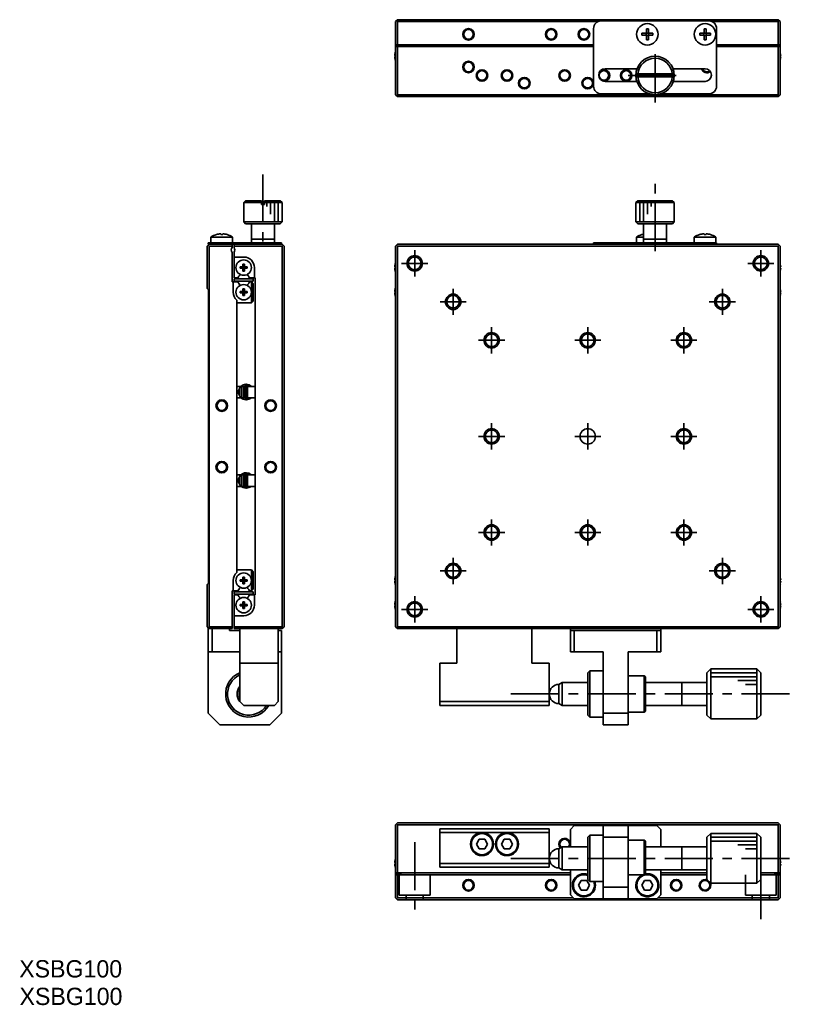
# Model space of a CAD drawing. Extents: x 27 to 399, y -7 to 250.
# Drawn here: x 26.6 to 229.3, y -6.6 to 249.7 of the extents above; entities that cross this region are included whole.
import ezdxf

# ---------------------------------------------------------------- set-up
doc = ezdxf.new("R2010")
doc.units = 0
doc.header["$LTSCALE"] = 10
doc.linetypes.add('CENTER', pattern=[2, 1.25, -0.25, 0.25, -0.25])
doc.linetypes.add('DASHED', pattern=[3.5, 2, -1.5])
doc.layers.get('0').update_dxf_attribs({"linetype": 'CONTINUOUS'})
doc.layers.add('CENTER', color=1, linetype='CENTER')
doc.styles.get("Standard").update_dxf_attribs({"font": 'FGP教科書体NT-M'})

msp = doc.modelspace()

# ---------------------------------------------------------------- linework, layer by layer
at = {"color": 7, "linetype": 'CONTINUOUS'}
for p, q in [((124.274653, 249.218627), (124.774653, 249.718627)), ((124.274653, 230.218627), (124.274653, 249.218627)), ((124.524653, 249.468627), (124.774653, 249.218627)), ((124.774653, 249.718627), (223.774653, 249.718627)), ((176.902874, 249.218627), (124.774653, 249.218627)), ((124.774653, 249.218627), (124.774653, 243.218627)), ((205.774653, 249.418627), (177.774653, 249.418627)), ((223.774653, 249.218627), (206.646433, 249.218627)), ((223.774653, 249.718627), (224.274653, 249.218627)), ((223.774653, 249.218627), (224.024653, 249.468627)), ((223.774653, 243.218627), (223.774653, 249.218627)), ((224.274653, 230.218627), (224.274653, 249.218627)), ((175.774653, 247.418627), (175.774653, 232.418627)), ((188.375514, 245.658627), (188.375514, 246.178627)), ((188.375514, 246.178627), (189.514653, 246.178627)), ((189.445212, 245.658627), (189.445212, 246.178627)), ((189.514653, 247.317766), (190.034653, 247.317766)), ((189.514653, 246.178627), (189.514653, 247.317766)), ((189.514653, 246.248069), (190.034653, 246.248069)), ((190.034653, 247.317766), (190.034653, 246.178627)), ((190.034653, 246.178627), (191.173793, 246.178627)), ((190.104095, 246.178627), (190.104095, 245.658627)), ((191.173793, 246.178627), (191.173793, 245.658627)), ((203.375514, 245.658627), (203.375514, 246.178627)), ((203.375514, 246.178627), (204.514653, 246.178627)), ((204.445212, 245.658627), (204.445212, 246.178627)), ((204.514653, 247.317766), (205.034653, 247.317766)), ((204.514653, 246.178627), (204.514653, 247.317766)), ((204.514653, 246.248069), (205.034653, 246.248069)), ((205.034653, 247.317766), (205.034653, 246.178627)), ((205.034653, 246.178627), (206.173793, 246.178627)), ((205.104095, 246.178627), (205.104095, 245.658627)), ((206.173793, 246.178627), (206.173793, 245.658627)), ((207.774653, 247.418627), (207.774653, 232.418627)), ((189.514653, 245.658627), (188.375514, 245.658627)), ((189.514653, 244.519488), (189.514653, 245.658627)), ((190.034653, 245.589185), (189.514653, 245.589185)), ((190.034653, 244.519488), (189.514653, 244.519488)), ((190.034653, 245.658627), (190.034653, 244.519488)), ((191.173793, 245.658627), (190.034653, 245.658627)), ((204.514653, 245.658627), (203.375514, 245.658627)), ((204.514653, 244.519488), (204.514653, 245.658627)), ((205.034653, 245.589185), (204.514653, 245.589185)), ((205.034653, 244.519488), (204.514653, 244.519488)), ((205.034653, 245.658627), (205.034653, 244.519488)), ((206.173793, 245.658627), (205.034653, 245.658627)), ((124.200509, 241.107243), (124.205132, 241.104989)), ((175.774653, 243.218627), (124.274653, 243.218627)), ((124.274653, 242.968627), (125.674653, 242.968627)), ((124.274653, 242.718627), (175.774653, 242.718627)), ((124.774653, 242.718627), (124.774653, 230.218627)), ((125.674653, 242.718627), (125.674653, 242.968627)), ((224.274653, 243.218627), (207.774653, 243.218627)), ((224.274653, 242.718627), (207.774653, 242.718627)), ((224.274653, 242.968627), (222.874653, 242.968627)), ((222.874653, 242.718627), (222.874653, 242.968627)), ((223.774653, 230.218627), (223.774653, 242.718627)), ((224.344175, 241.104989), (224.348798, 241.107243)), ((124.084795, 240.398627), (124.205132, 240.398627)), ((124.205132, 240.038627), (124.084795, 240.038627)), ((124.205132, 239.332266), (124.200509, 239.330011)), ((124.205132, 240.398627), (124.205132, 240.038627)), ((224.344175, 240.398627), (224.464512, 240.398627)), ((224.344175, 240.038627), (224.344175, 240.398627)), ((224.464512, 240.038627), (224.344175, 240.038627)), ((224.348798, 239.330011), (224.344175, 239.332266)), ((178.774653, 236.968627), (187.090905, 236.968627)), ((196.458402, 236.968627), (204.774653, 236.968627)), ((187.020971, 233.668627), (178.774653, 233.668627)), ((196.758628, 235.618627), (186.790679, 235.618627)), ((186.790679, 234.818627), (196.758628, 234.818627)), ((204.774653, 233.668627), (196.528336, 233.668627)), ((124.774653, 229.718627), (124.274653, 230.218627)), ((124.774653, 230.218627), (124.524653, 229.968627)), ((124.774653, 230.218627), (223.774653, 230.218627)), ((223.774653, 229.718627), (124.774653, 229.718627)), ((177.774653, 230.418627), (190.374653, 230.418627)), ((193.174653, 230.418627), (205.774653, 230.418627)), ((224.024653, 229.968627), (223.774653, 230.218627)), ((224.274653, 230.218627), (223.774653, 229.718627)), ((85.316181, 202.643463), (84.816181, 202.143463)), ((85.316181, 202.643463), (89.416181, 202.643463)), ((89.416181, 202.643463), (89.416181, 201.643463)), ((90.216181, 202.643463), (94.316181, 202.643463)), ((90.216181, 201.643463), (90.216181, 202.643463)), ((94.816181, 202.143463), (94.316181, 202.643463)), ((186.790679, 202.143463), (187.292466, 202.643463)), ((187.292466, 202.643463), (196.25684, 202.643463)), ((196.25684, 202.643463), (196.758628, 202.143463)), ((89.416181, 202.143463), (84.816181, 202.143463)), ((84.816181, 202.143463), (84.816181, 197.143463)), ((89.416181, 201.643463), (90.216181, 201.643463)), ((94.816181, 202.143463), (90.216181, 202.143463)), ((94.816181, 197.143463), (94.816181, 202.143463)), ((186.774653, 201.643463), (186.774653, 197.143463)), ((186.774653, 201.643463), (186.790679, 201.643463)), ((196.758628, 202.143463), (186.790679, 202.143463)), ((186.790679, 201.643463), (186.790679, 202.143463)), ((196.758628, 202.143463), (196.758628, 201.643463)), ((196.758628, 201.643463), (196.774653, 201.643463)), ((196.774653, 197.143463), (196.774653, 201.643463)), ((84.816181, 197.143463), (85.316181, 196.643463)), ((84.816181, 197.143463), (94.816181, 197.143463)), ((94.316181, 196.643463), (85.316181, 196.643463)), ((86.816181, 196.643463), (86.816181, 191.643463)), ((92.816181, 191.643463), (92.816181, 196.643463)), ((94.316181, 196.643463), (94.816181, 197.143463)), ((186.774653, 197.143463), (196.774653, 197.143463)), ((186.774653, 197.143463), (187.274653, 196.643463)), ((196.274653, 196.643463), (187.274653, 196.643463)), ((188.774653, 196.643463), (188.774653, 191.643463)), ((194.774653, 191.643463), (194.774653, 196.643463)), ((196.274653, 196.643463), (196.774653, 197.143463)), ((76.316181, 193.185926), (81.916181, 193.185926)), ((76.316181, 193.185926), (76.316181, 191.643463)), ((77.717042, 193.836668), (77.714034, 193.842836)), ((78.856181, 193.836668), (78.856181, 194.029925)), ((79.376181, 193.836668), (78.856181, 193.836668)), ((79.376181, 194.029925), (79.376181, 193.836668)), ((80.518329, 193.842836), (80.51532, 193.836668)), ((81.916181, 191.643463), (81.916181, 193.185926)), ((92.816181, 192.643463), (86.816181, 192.643463)), ((186.974653, 193.185926), (188.774653, 193.185926)), ((186.974653, 193.185926), (186.974653, 191.643463)), ((188.375514, 193.836668), (188.372506, 193.842836)), ((194.774653, 192.643463), (188.774653, 192.643463)), ((201.974653, 193.185926), (207.574653, 193.185926)), ((201.974653, 193.185926), (201.974653, 191.643463)), ((203.375514, 193.836668), (203.372506, 193.842836)), ((204.514653, 193.836668), (204.514653, 194.029925)), ((205.034653, 193.836668), (204.514653, 193.836668)), ((205.034653, 194.029925), (205.034653, 193.836668)), ((206.176801, 193.842836), (206.173793, 193.836668)), ((207.574653, 191.643463), (207.574653, 193.185926)), ((75.316181, 190.843463), (75.816181, 191.343463)), ((75.316181, 179.843463), (75.316181, 190.843463)), ((75.816181, 190.843463), (75.566181, 191.093463)), ((75.616181, 191.343463), (75.616181, 191.643463)), ((75.616181, 191.643463), (94.616181, 191.643463)), ((75.616181, 191.343463), (94.816181, 191.343463)), ((75.816181, 190.843463), (75.816181, 91.843463)), ((81.816181, 190.843463), (75.816181, 190.843463)), ((81.816181, 191.343463), (81.816181, 190.504901)), ((82.316181, 190.443463), (82.316181, 191.343463)), ((94.816181, 190.843463), (82.316181, 190.843463)), ((94.616181, 191.643463), (94.616181, 191.343463)), ((95.316181, 190.843463), (94.816181, 191.343463)), ((95.066181, 191.093463), (94.816181, 190.843463)), ((94.816181, 91.843463), (94.816181, 190.843463)), ((95.316181, 190.843463), (95.316181, 91.843463)), ((124.774653, 191.343463), (124.274653, 190.843463)), ((124.274653, 91.843463), (124.274653, 190.843463)), ((124.774653, 190.843463), (124.524653, 191.093463)), ((124.774653, 191.343463), (223.774653, 191.343463)), ((223.774653, 190.843463), (124.774653, 190.843463)), ((124.774653, 190.843463), (124.774653, 91.843463)), ((175.774653, 191.343463), (175.774653, 191.643463)), ((175.774653, 191.643463), (207.774653, 191.643463)), ((207.774653, 191.643463), (207.774653, 191.343463)), ((224.274653, 190.843463), (223.774653, 191.343463)), ((224.024653, 191.093463), (223.774653, 190.843463)), ((223.774653, 91.843463), (223.774653, 190.843463)), ((224.274653, 190.843463), (224.274653, 91.843463)), ((81.816181, 181.543463), (81.816181, 189.182025)), ((82.316181, 189.243463), (82.316181, 182.543463)), ((84.866181, 187.993463), (82.316181, 187.993463)), ((83.92982, 185.423463), (84.636181, 185.423463)), ((83.92982, 185.063463), (83.92982, 185.423463)), ((84.636181, 185.063463), (83.92982, 185.063463)), ((84.636181, 186.129824), (84.996181, 186.129824)), ((84.636181, 185.423463), (84.636181, 186.129824)), ((84.646553, 185.413091), (84.636181, 185.423463)), ((84.646553, 185.073835), (84.636181, 185.063463)), ((84.636181, 184.357101), (84.636181, 185.063463)), ((84.646553, 185.073835), (84.646553, 185.413091)), ((84.646553, 185.413091), (84.985809, 185.413091)), ((84.985809, 185.073835), (84.646553, 185.073835)), ((84.985809, 185.413091), (84.996181, 185.423463)), ((84.985809, 185.413091), (84.985809, 185.073835)), ((84.985809, 185.073835), (84.996181, 185.063463)), ((84.996181, 186.129824), (84.996181, 185.423463)), ((84.996181, 185.423463), (85.702543, 185.423463)), ((85.702543, 185.063463), (84.996181, 185.063463)), ((84.996181, 184.357101), (84.996181, 185.063463)), ((85.702543, 185.423463), (85.702543, 185.063463)), ((87.616181, 182.543463), (87.616181, 185.243463)), ((124.084795, 185.423463), (124.205132, 185.423463)), ((124.205132, 185.063463), (124.084795, 185.063463)), ((124.200509, 186.132079), (124.205132, 186.129824)), ((124.205132, 185.423463), (124.205132, 185.063463)), ((224.344175, 186.129824), (224.348798, 186.132079)), ((224.344175, 185.063463), (224.344175, 185.423463)), ((224.344175, 185.423463), (224.464512, 185.423463)), ((224.464512, 185.063463), (224.344175, 185.063463)), ((82.316181, 182.543463), (83.271769, 182.543463)), ((82.316181, 182.343463), (87.316181, 182.343463)), ((82.316181, 181.743463), (82.316181, 182.343463)), ((83.271769, 182.543463), (83.441366, 182.837213)), ((84.996181, 184.357101), (84.636181, 184.357101)), ((86.190997, 182.837213), (86.360593, 182.543463)), ((86.360593, 182.543463), (87.816181, 182.543463)), ((87.316181, 182.343463), (87.316181, 181.743463)), ((87.816181, 182.543463), (87.816181, 100.143463)), ((124.205132, 184.357101), (124.200509, 184.354847)), ((224.348798, 184.354847), (224.344175, 184.357101)), ((75.316181, 179.843463), (75.666181, 179.493463)), ((75.666181, 179.493463), (75.666181, 103.193463)), ((83.271769, 181.543463), (81.816181, 181.543463)), ((82.066181, 181.543463), (82.066181, 178.843463)), ((82.316181, 181.743463), (87.316181, 181.743463)), ((83.441366, 181.249713), (83.271769, 181.543463)), ((84.636181, 179.729824), (84.996181, 179.729824)), ((84.636181, 179.023463), (84.636181, 179.729824)), ((84.996181, 179.729824), (84.996181, 179.023463)), ((86.360593, 181.543463), (86.190997, 181.249713)), ((86.816181, 181.543463), (86.360593, 181.543463)), ((86.816181, 181.543463), (87.316181, 181.043463)), ((86.816181, 176.043463), (86.816181, 181.543463)), ((87.316181, 181.043463), (87.316181, 176.543463)), ((124.200509, 179.732079), (124.205132, 179.729824)), ((224.344175, 179.729824), (224.348798, 179.732079)), ((83.92982, 179.023463), (84.636181, 179.023463)), ((83.92982, 178.663463), (83.92982, 179.023463)), ((84.636181, 178.663463), (83.92982, 178.663463)), ((84.646553, 179.013091), (84.636181, 179.023463)), ((84.646553, 178.673835), (84.636181, 178.663463)), ((84.636181, 177.957101), (84.636181, 178.663463)), ((84.996181, 177.957101), (84.636181, 177.957101)), ((84.646553, 178.673835), (84.646553, 179.013091)), ((84.646553, 179.013091), (84.985809, 179.013091)), ((84.985809, 178.673835), (84.646553, 178.673835)), ((84.985809, 179.013091), (84.996181, 179.023463)), ((84.985809, 179.013091), (84.985809, 178.673835)), ((84.985809, 178.673835), (84.996181, 178.663463)), ((84.996181, 179.023463), (85.702543, 179.023463)), ((85.702543, 178.663463), (84.996181, 178.663463)), ((84.996181, 177.957101), (84.996181, 178.663463)), ((85.702543, 179.023463), (85.702543, 178.663463)), ((124.084795, 179.023463), (124.205132, 179.023463)), ((124.205132, 178.663463), (124.084795, 178.663463)), ((124.205132, 177.957101), (124.200509, 177.954847)), ((124.205132, 179.023463), (124.205132, 178.663463)), ((224.344175, 178.663463), (224.344175, 179.023463)), ((224.344175, 179.023463), (224.464512, 179.023463)), ((224.464512, 178.663463), (224.344175, 178.663463)), ((224.348798, 177.954847), (224.344175, 177.957101)), ((83.016181, 105.922525), (83.016181, 176.764401)), ((83.016181, 176.043463), (86.816181, 176.043463)), ((87.316181, 176.543463), (86.816181, 176.043463)), ((84.084669, 154.343463), (83.016181, 154.343463)), ((83.816181, 153.759978), (84.316181, 154.289146)), ((84.816181, 154.343463), (84.316181, 154.343463)), ((84.316181, 154.343463), (84.316181, 151.343463)), ((84.816006, 154.298772), (85.225941, 154.418656)), ((84.816181, 151.343463), (84.816181, 154.343463)), ((85.225998, 153.843463), (84.816181, 153.843463)), ((85.016181, 154.343463), (84.927745, 154.343463)), ((85.016181, 153.843463), (85.016181, 154.343463)), ((85.225998, 154.659547), (85.225998, 151.109547)), ((86.152492, 154.756845), (85.470379, 154.883692)), ((85.671285, 154.728153), (85.665914, 154.725887)), ((85.704778, 154.741157), (85.671285, 154.728153)), ((85.675998, 151.109547), (85.675998, 154.659547)), ((85.675998, 154.058684), (85.816141, 154.299005)), ((85.816181, 153.843463), (85.675998, 153.843463)), ((85.738871, 154.752474), (85.704778, 154.741157)), ((85.773482, 154.762079), (85.738871, 154.752474)), ((85.808523, 154.769946), (85.773482, 154.762079)), ((85.84391, 154.776058), (85.808523, 154.769946)), ((85.816181, 154.343463), (85.816181, 151.343463)), ((87.816181, 154.343463), (85.816181, 154.343463)), ((85.879556, 154.7804), (85.84391, 154.776058)), ((85.915372, 154.782959), (85.879556, 154.7804)), ((85.95127, 154.783731), (85.915372, 154.782959)), ((85.987163, 154.782713), (85.95127, 154.783731)), ((86.022962, 154.779908), (85.987163, 154.782713)), ((86.058579, 154.775322), (86.022962, 154.779908)), ((86.093926, 154.768967), (86.058579, 154.775322)), ((86.084824, 154.35286), (86.079434, 154.343463)), ((86.090584, 154.363344), (86.084824, 154.35286)), ((86.238064, 154.722575), (86.090244, 154.343447)), ((86.096676, 154.374846), (86.090584, 154.363344)), ((86.128917, 154.760857), (86.093926, 154.768967)), ((86.103061, 154.387292), (86.096676, 154.374846)), ((86.109697, 154.400599), (86.103061, 154.387292)), ((86.116541, 154.414683), (86.109697, 154.400599)), ((86.123548, 154.42945), (86.116541, 154.414683)), ((86.130673, 154.444805), (86.123548, 154.42945)), ((86.163465, 154.751013), (86.128917, 154.760857)), ((86.137869, 154.460648), (86.130673, 154.444805)), ((86.14509, 154.476875), (86.137869, 154.460648)), ((86.152288, 154.493381), (86.14509, 154.476875)), ((86.159417, 154.510059), (86.152288, 154.493381)), ((86.236701, 154.723155), (86.152492, 154.756845)), ((86.16643, 154.526799), (86.159417, 154.510059)), ((86.197483, 154.739458), (86.163465, 154.751013)), ((86.173281, 154.543492), (86.16643, 154.526799)), ((86.179926, 154.560031), (86.173281, 154.543492)), ((86.186321, 154.576307), (86.179926, 154.560031)), ((86.192425, 154.592214), (86.186321, 154.576307)), ((86.198198, 154.607648), (86.192425, 154.592214)), ((86.229145, 154.726961), (86.197483, 154.739458)), ((86.203603, 154.62251), (86.198198, 154.607648)), ((86.208604, 154.636702), (86.203603, 154.62251)), ((86.213169, 154.650131), (86.208604, 154.636702)), ((86.217268, 154.662711), (86.213169, 154.650131)), ((86.220874, 154.67436), (86.217268, 154.662711)), ((86.223964, 154.685001), (86.220874, 154.67436)), ((86.226517, 154.694565), (86.223964, 154.685001)), ((86.228518, 154.70299), (86.226517, 154.694565)), ((86.22844, 154.727108), (86.2299, 154.726388)), ((86.229952, 154.710221), (86.228518, 154.70299)), ((86.817712, 154.343687), (86.2289, 154.726473)), ((86.2299, 154.726388), (86.230785, 154.724321)), ((86.230812, 154.716212), (86.229952, 154.710221)), ((86.230785, 154.724321), (86.23109, 154.720922)), ((86.23109, 154.720922), (86.230812, 154.716212)), ((86.310773, 154.689682), (86.236701, 154.723155)), ((83.016181, 151.343463), (84.178299, 151.343463)), ((83.816181, 151.926948), (83.816181, 153.759978)), ((84.316181, 151.39778), (83.816181, 151.926948)), ((84.316181, 151.343463), (84.816181, 151.343463)), ((85.225932, 151.350753), (84.816052, 151.469972)), ((84.816181, 151.843463), (85.225998, 151.843463)), ((85.016181, 151.396651), (85.016181, 151.843463)), ((85.675998, 151.843463), (85.816181, 151.843463)), ((85.816177, 151.47007), (85.675998, 151.710411)), ((85.816285, 151.377808), (85.676064, 151.350434)), ((85.816181, 151.343463), (87.816181, 151.343463)), ((86.175896, 151.021223), (86.229145, 151.042134)), ((86.22844, 151.041987), (86.228237, 151.042472)), ((86.229145, 151.042134), (86.22844, 151.041987)), ((84.084669, 131.343463), (83.016181, 131.343463)), ((83.816181, 130.759978), (84.316181, 131.289146)), ((83.816181, 128.926948), (83.816181, 130.759978)), ((84.816181, 131.343463), (84.316181, 131.343463)), ((84.316181, 131.343463), (84.316181, 128.343463)), ((84.816006, 131.298772), (85.225941, 131.418656)), ((84.816181, 128.343463), (84.816181, 131.343463)), ((85.225998, 130.843463), (84.816181, 130.843463)), ((85.016181, 131.343463), (84.927745, 131.343463)), ((85.016181, 130.843463), (85.016181, 131.343463)), ((85.225998, 131.659547), (85.225998, 128.109547)), ((86.152492, 131.756845), (85.470379, 131.883692)), ((85.671285, 131.728153), (85.665914, 131.725887)), ((85.704778, 131.741157), (85.671285, 131.728153)), ((85.675998, 128.109547), (85.675998, 131.659547)), ((85.675998, 131.058684), (85.816141, 131.299005)), ((85.816181, 130.843463), (85.675998, 130.843463)), ((85.738871, 131.752474), (85.704778, 131.741157)), ((85.773482, 131.762079), (85.738871, 131.752474)), ((85.808523, 131.769946), (85.773482, 131.762079)), ((85.84391, 131.776058), (85.808523, 131.769946)), ((85.816181, 131.343463), (85.816181, 128.343463)), ((87.816181, 131.343463), (85.816181, 131.343463)), ((85.879556, 131.7804), (85.84391, 131.776058)), ((85.915372, 131.782959), (85.879556, 131.7804)), ((85.95127, 131.783731), (85.915372, 131.782959)), ((85.987163, 131.782713), (85.95127, 131.783731)), ((86.022962, 131.779908), (85.987163, 131.782713)), ((86.058579, 131.775322), (86.022962, 131.779908)), ((86.093926, 131.768967), (86.058579, 131.775322)), ((86.084824, 131.35286), (86.079434, 131.343463)), ((86.090584, 131.363344), (86.084824, 131.35286)), ((86.238764, 131.721443), (86.090244, 131.343447)), ((86.096676, 131.374846), (86.090584, 131.363344)), ((86.128917, 131.760857), (86.093926, 131.768967)), ((86.103061, 131.387292), (86.096676, 131.374846)), ((86.109697, 131.400599), (86.103061, 131.387292)), ((86.116541, 131.414683), (86.109697, 131.400599)), ((86.123548, 131.42945), (86.116541, 131.414683)), ((86.130673, 131.444805), (86.123548, 131.42945)), ((86.163465, 131.751013), (86.128917, 131.760857)), ((86.137869, 131.460648), (86.130673, 131.444805)), ((86.14509, 131.476875), (86.137869, 131.460648)), ((86.152288, 131.493381), (86.14509, 131.476875)), ((86.159417, 131.510059), (86.152288, 131.493381)), ((86.310773, 131.689682), (86.152492, 131.756845)), ((86.16643, 131.526799), (86.159417, 131.510059)), ((86.197483, 131.739458), (86.163465, 131.751013)), ((86.173281, 131.543492), (86.16643, 131.526799)), ((86.179926, 131.560031), (86.173281, 131.543492)), ((86.186321, 131.576307), (86.179926, 131.560031)), ((86.192425, 131.592214), (86.186321, 131.576307)), ((86.198198, 131.607648), (86.192425, 131.592214)), ((86.229145, 131.726961), (86.197483, 131.739458)), ((86.203603, 131.62251), (86.198198, 131.607648)), ((86.208604, 131.636702), (86.203603, 131.62251)), ((86.213169, 131.650131), (86.208604, 131.636702)), ((86.217268, 131.662711), (86.213169, 131.650131)), ((86.220874, 131.67436), (86.217268, 131.662711)), ((86.223964, 131.685001), (86.220874, 131.67436)), ((86.226517, 131.694565), (86.223964, 131.685001)), ((86.228518, 131.70299), (86.226517, 131.694565)), ((86.22844, 131.727108), (86.2299, 131.726388)), ((86.229952, 131.710221), (86.228518, 131.70299)), ((86.817712, 131.343687), (86.2289, 131.726473)), ((86.2299, 131.726388), (86.230785, 131.724321)), ((86.230812, 131.716212), (86.229952, 131.710221)), ((86.230785, 131.724321), (86.23109, 131.720922)), ((86.23109, 131.720922), (86.230812, 131.716212)), ((86.238064, 131.722575), (86.238764, 131.721443)), ((83.016181, 128.343463), (84.178299, 128.343463)), ((84.316181, 128.39778), (83.816181, 128.926948)), ((84.316181, 128.343463), (84.816181, 128.343463)), ((85.225932, 128.350753), (84.816052, 128.469972)), ((84.816181, 128.843463), (85.225998, 128.843463)), ((85.016181, 128.396651), (85.016181, 128.843463)), ((85.675998, 128.843463), (85.816181, 128.843463)), ((85.816177, 128.47007), (85.675998, 128.710411)), ((85.816285, 128.377808), (85.676064, 128.350434)), ((85.816181, 128.343463), (87.816181, 128.343463)), ((86.175896, 128.021223), (86.229145, 128.042134)), ((86.22844, 128.041987), (86.228237, 128.042472)), ((86.229145, 128.042134), (86.22844, 128.041987)), ((83.016181, 106.643463), (86.816181, 106.643463)), ((86.816181, 106.643463), (87.316181, 106.143463)), ((86.816181, 101.143463), (86.816181, 106.643463)), ((87.316181, 106.143463), (87.316181, 101.643463)), ((75.666181, 103.193463), (75.316181, 102.843463)), ((75.316181, 91.843463), (75.316181, 102.843463)), ((82.066181, 101.143463), (82.066181, 103.843463)), ((83.92982, 104.023463), (84.636181, 104.023463)), ((83.92982, 103.663463), (83.92982, 104.023463)), ((84.636181, 103.663463), (83.92982, 103.663463)), ((84.636181, 104.729824), (84.996181, 104.729824)), ((84.636181, 104.023463), (84.636181, 104.729824)), ((84.646553, 104.013091), (84.636181, 104.023463)), ((84.646553, 103.673835), (84.636181, 103.663463)), ((84.636181, 102.957101), (84.636181, 103.663463)), ((84.996181, 102.957101), (84.636181, 102.957101)), ((84.646553, 103.673835), (84.646553, 104.013091)), ((84.646553, 104.013091), (84.985809, 104.013091)), ((84.985809, 103.673835), (84.646553, 103.673835)), ((84.985809, 104.013091), (84.996181, 104.023463)), ((84.985809, 104.013091), (84.985809, 103.673835)), ((84.985809, 103.673835), (84.996181, 103.663463)), ((84.996181, 104.729824), (84.996181, 104.023463)), ((84.996181, 104.023463), (85.702543, 104.023463)), ((85.702543, 103.663463), (84.996181, 103.663463)), ((84.996181, 102.957101), (84.996181, 103.663463)), ((85.702543, 104.023463), (85.702543, 103.663463)), ((124.084795, 104.023463), (124.205132, 104.023463)), ((124.205132, 103.663463), (124.084795, 103.663463)), ((124.200509, 104.732079), (124.205132, 104.729824)), ((124.205132, 102.957101), (124.200509, 102.954847)), ((124.205132, 104.023463), (124.205132, 103.663463)), ((224.344175, 104.729824), (224.348798, 104.732079)), ((224.344175, 103.663463), (224.344175, 104.023463)), ((224.344175, 104.023463), (224.464512, 104.023463)), ((224.464512, 103.663463), (224.344175, 103.663463)), ((224.348798, 102.954847), (224.344175, 102.957101)), ((83.271769, 101.143463), (81.816181, 101.143463)), ((81.816181, 101.143463), (81.816181, 91.343463)), ((82.316181, 100.943463), (87.316181, 100.943463)), ((82.316181, 100.943463), (82.316181, 100.343463)), ((82.316181, 100.343463), (87.316181, 100.343463)), ((82.316181, 100.143463), (83.271769, 100.143463)), ((82.316181, 91.343463), (82.316181, 100.143463)), ((83.441366, 101.437213), (83.271769, 101.143463)), ((83.271769, 100.143463), (83.441366, 99.849713)), ((86.360593, 101.143463), (86.190997, 101.437213)), ((86.190997, 99.849713), (86.360593, 100.143463)), ((86.816181, 101.143463), (86.360593, 101.143463)), ((86.360593, 100.143463), (87.816181, 100.143463)), ((87.316181, 101.643463), (86.816181, 101.143463)), ((87.316181, 100.343463), (87.316181, 100.943463)), ((87.616181, 100.143463), (87.616181, 97.443463)), ((83.92982, 97.623463), (84.636181, 97.623463)), ((83.92982, 97.263463), (83.92982, 97.623463)), ((84.636181, 98.329824), (84.996181, 98.329824)), ((84.636181, 97.623463), (84.636181, 98.329824)), ((84.646553, 97.613091), (84.636181, 97.623463)), ((84.646553, 97.273835), (84.646553, 97.613091)), ((84.646553, 97.613091), (84.985809, 97.613091)), ((84.985809, 97.613091), (84.996181, 97.623463)), ((84.985809, 97.613091), (84.985809, 97.273835)), ((84.996181, 98.329824), (84.996181, 97.623463)), ((84.996181, 97.623463), (85.702543, 97.623463)), ((85.702543, 97.623463), (85.702543, 97.263463)), ((124.084795, 97.623463), (124.205132, 97.623463)), ((124.200509, 98.332079), (124.205132, 98.329824)), ((124.205132, 97.623463), (124.205132, 97.263463)), ((224.344175, 98.329824), (224.348798, 98.332079)), ((224.344175, 97.263463), (224.344175, 97.623463)), ((224.344175, 97.623463), (224.464512, 97.623463)), ((84.636181, 97.263463), (83.92982, 97.263463)), ((84.646553, 97.273835), (84.636181, 97.263463)), ((84.636181, 96.557101), (84.636181, 97.263463)), ((84.996181, 96.557101), (84.636181, 96.557101)), ((84.985809, 97.273835), (84.646553, 97.273835)), ((84.985809, 97.273835), (84.996181, 97.263463)), ((85.702543, 97.263463), (84.996181, 97.263463)), ((84.996181, 96.557101), (84.996181, 97.263463)), ((124.205132, 97.263463), (124.084795, 97.263463)), ((124.205132, 96.557101), (124.200509, 96.554847)), ((224.464512, 97.263463), (224.344175, 97.263463)), ((224.348798, 96.554847), (224.344175, 96.557101)), ((84.866181, 94.693463), (82.316181, 94.693463)), ((75.816181, 91.343463), (75.316181, 91.843463)), ((75.566181, 91.593463), (75.816181, 91.843463)), ((81.816181, 91.343463), (75.616181, 91.343463)), ((75.616181, 69.343463), (75.616181, 91.343463)), ((75.816181, 91.843463), (81.816181, 91.843463)), ((76.616181, 91.343463), (76.616181, 85.343463)), ((81.116181, 90.843463), (81.116181, 91.343463)), ((83.816181, 90.843463), (81.116181, 90.843463)), ((82.316181, 91.843463), (94.816181, 91.843463)), ((94.816181, 91.343463), (82.316181, 91.343463)), ((83.816181, 72.343463), (83.816181, 91.343463)), ((93.816181, 91.343463), (93.816181, 72.343463)), ((93.816181, 90.843463), (94.616181, 90.843463)), ((94.616181, 90.843463), (94.616181, 69.343463)), ((94.816181, 91.843463), (95.066181, 91.593463)), ((95.316181, 91.843463), (94.816181, 91.343463)), ((124.274653, 91.843463), (124.774653, 91.343463)), ((124.774653, 91.843463), (124.524653, 91.593463)), ((124.774653, 91.843463), (223.774653, 91.843463)), ((223.774653, 91.343463), (124.774653, 91.343463)), ((140.274653, 91.343463), (140.274653, 82.343463)), ((159.774653, 82.343463), (159.774653, 91.343463)), ((169.774653, 85.343463), (169.774653, 91.343463)), ((193.274653, 90.843463), (169.774653, 90.843463)), ((170.774653, 90.843463), (170.774653, 85.343463)), ((192.274653, 85.343463), (192.274653, 90.843463)), ((193.274653, 91.343463), (193.274653, 85.343463)), ((224.024653, 91.593463), (223.774653, 91.843463)), ((223.774653, 91.343463), (224.274653, 91.843463)), ((83.816181, 85.343463), (75.616181, 85.343463)), ((94.616181, 85.343463), (93.816181, 85.343463)), ((169.774653, 85.343463), (178.274653, 85.343463)), ((178.274653, 66.343463), (178.274653, 85.343463)), ((184.774653, 85.343463), (184.774653, 66.343463)), ((184.774653, 85.343463), (193.274653, 85.343463)), ((93.816181, 82.343463), (83.816181, 82.343463)), ((140.274653, 82.343463), (135.774653, 82.343463)), ((135.774653, 71.343463), (135.774653, 82.343463)), ((164.274653, 82.343463), (159.774653, 82.343463)), ((164.274653, 82.343463), (164.274653, 71.343463)), ((174.774653, 80.343463), (174.274653, 79.843463)), ((174.274653, 68.843463), (174.274653, 79.843463)), ((174.774653, 80.343463), (174.774653, 68.343463)), ((178.274653, 80.343463), (174.774653, 80.343463)), ((206.274653, 80.843463), (205.274653, 79.843463)), ((205.274653, 68.843463), (205.274653, 79.843463)), ((206.274653, 80.843463), (206.274653, 67.843463)), ((218.274653, 80.843463), (206.274653, 80.843463)), ((219.274653, 79.843463), (218.274653, 80.843463)), ((218.274653, 67.843463), (218.274653, 80.843463)), ((219.274653, 79.843463), (219.274653, 68.843463)), ((167.640679, 77.343463), (166.774653, 76.843463)), ((167.640679, 77.343463), (167.640679, 71.343463)), ((174.274634, 77.343463), (167.640679, 77.343463)), ((188.974653, 79.093463), (184.774653, 79.093463)), ((188.974653, 69.593463), (188.974653, 79.093463)), ((189.274653, 78.793463), (188.974653, 79.093463)), ((189.274653, 78.793463), (189.274653, 69.893463)), ((205.274653, 77.343463), (189.274673, 77.343463)), ((198.774653, 71.343458), (198.774653, 77.343468)), ((166.774653, 71.843463), (166.774653, 76.843463)), ((83.816181, 72.343463), (84.816181, 71.343463)), ((92.816181, 71.343463), (93.816181, 72.343463)), ((135.774653, 72.343463), (164.274653, 72.343463)), ((166.774653, 71.843463), (167.640679, 71.343463)), ((75.616181, 69.343463), (78.616181, 66.343463)), ((84.816181, 71.343463), (92.816181, 71.343463)), ((91.616181, 66.343463), (94.616181, 69.343463)), ((164.274653, 71.343463), (135.774653, 71.343463)), ((167.640679, 71.343463), (174.274634, 71.343463)), ((178.274653, 69.343463), (184.774653, 69.343463)), ((184.774653, 69.593463), (188.974653, 69.593463)), ((188.974653, 69.593463), (189.274653, 69.893463)), ((189.274673, 71.343463), (205.274653, 71.343463)), ((174.274653, 68.843463), (174.774653, 68.343463)), ((174.774653, 68.343463), (178.274653, 68.343463)), ((205.274653, 68.843463), (206.274653, 67.843463)), ((206.274653, 67.843463), (218.274653, 67.843463)), ((218.274653, 67.843463), (219.274653, 68.843463)), ((91.616181, 66.343463), (78.616181, 66.343463)), ((184.774653, 66.343463), (178.274653, 66.343463)), ((124.774653, 40.793301), (124.274653, 40.293301)), ((124.274653, 40.293301), (124.274653, 21.293301)), ((124.524653, 40.543301), (124.774653, 40.293301)), ((124.774653, 40.793301), (223.774653, 40.793301)), ((124.774653, 40.293301), (124.774653, 27.793301)), ((223.774653, 40.293301), (124.774653, 40.293301)), ((135.774653, 39.293301), (164.274653, 39.293301)), ((135.774653, 29.293301), (135.774653, 39.293301)), ((164.274653, 29.293301), (164.274653, 39.293301)), ((170.774653, 40.093301), (169.774653, 39.093301)), ((169.774653, 34.593301), (169.774653, 39.093301)), ((170.774653, 40.093301), (192.274653, 40.093301)), ((178.274653, 40.093301), (178.274653, 21.093301)), ((184.774653, 21.093301), (184.774653, 40.093301)), ((193.274653, 39.093301), (192.274653, 40.093301)), ((193.274653, 39.093301), (193.274653, 34.593301)), ((224.274653, 40.293301), (223.774653, 40.793301)), ((223.774653, 40.293301), (224.024653, 40.543301)), ((223.774653, 27.793301), (223.774653, 40.293301)), ((224.274653, 40.293301), (224.274653, 21.293301)), ((164.274653, 38.293301), (135.774653, 38.293301)), ((145.331278, 35.293301), (146.052966, 36.543301)), ((146.052966, 36.543301), (147.496341, 36.543301)), ((147.496341, 36.543301), (148.218029, 35.293301)), ((151.831278, 35.293301), (152.552966, 36.543301)), ((152.552966, 36.543301), (153.996341, 36.543301)), ((153.996341, 36.543301), (154.718029, 35.293301)), ((174.774653, 37.593301), (174.274653, 37.093301)), ((174.274653, 26.093301), (174.274653, 37.093301)), ((174.774653, 37.593301), (174.774653, 25.593301)), ((178.274653, 37.593301), (174.774653, 37.593301)), ((184.774653, 37.093301), (178.274653, 37.093301)), ((188.974653, 36.343301), (184.774653, 36.343301)), ((188.974653, 27.343301), (188.974653, 36.343301)), ((189.274653, 36.043301), (188.974653, 36.343301)), ((189.274653, 36.043301), (189.274653, 27.343301)), ((206.274653, 38.093301), (205.274653, 37.093301)), ((205.274653, 26.093301), (205.274653, 37.093301)), ((218.274653, 38.093301), (206.274653, 38.093301)), ((206.274653, 38.093301), (206.274653, 25.093301)), ((218.274653, 25.093301), (218.274653, 38.093301)), ((219.274653, 37.093301), (218.274653, 38.093301)), ((219.274653, 37.093301), (219.274653, 26.093301)), ((146.052966, 34.043301), (145.331278, 35.293301)), ((147.496341, 34.043301), (146.052966, 34.043301)), ((148.218029, 35.293301), (147.496341, 34.043301)), ((152.552966, 34.043301), (151.831278, 35.293301)), ((153.996341, 34.043301), (152.552966, 34.043301)), ((154.718029, 35.293301), (153.996341, 34.043301)), ((167.640679, 34.593301), (166.774653, 34.093301)), ((166.774653, 29.093301), (166.774653, 34.093301)), ((174.274653, 34.593301), (167.640679, 34.593301)), ((167.640679, 34.593301), (167.640679, 28.593301)), ((205.274653, 34.593301), (189.274653, 34.593301)), ((198.774653, 28.593296), (198.774653, 34.593306)), ((124.200509, 31.181917), (124.205132, 31.179663)), ((224.344175, 31.179663), (224.348798, 31.181917)), ((124.084795, 30.473301), (124.205132, 30.473301)), ((124.205132, 30.113301), (124.084795, 30.113301)), ((124.205132, 29.40694), (124.200509, 29.404685)), ((124.205132, 30.473301), (124.205132, 30.113301)), ((135.774653, 30.293301), (164.274653, 30.293301)), ((164.274653, 29.293301), (135.774653, 29.293301)), ((166.774653, 29.093301), (167.640679, 28.593301)), ((167.640679, 28.593301), (174.274653, 28.593301)), ((169.774653, 22.093301), (169.774653, 28.593301)), ((189.274653, 28.593301), (205.274653, 28.593301)), ((193.274653, 28.593301), (193.274653, 22.093301)), ((224.344175, 30.473301), (224.464512, 30.473301)), ((224.344175, 30.113301), (224.344175, 30.473301)), ((224.464512, 30.113301), (224.344175, 30.113301)), ((224.348798, 29.404685), (224.344175, 29.40694)), ((169.774653, 27.793301), (124.274653, 27.793301)), ((124.274653, 27.543301), (125.674653, 27.543301)), ((169.774653, 27.293301), (124.274653, 27.293301)), ((124.774653, 27.293301), (124.774653, 21.293301)), ((125.674653, 27.793301), (125.674653, 27.543301)), ((171.831278, 24.593301), (172.552966, 25.843301)), ((172.552966, 25.843301), (173.996341, 25.843301)), ((173.996341, 25.843301), (174.718029, 24.593301)), ((174.274653, 26.093301), (174.774653, 25.593301)), ((189.274653, 27.343301), (184.774653, 27.343301)), ((188.331278, 24.593301), (189.052966, 25.843301)), ((189.052966, 25.843301), (190.496341, 25.843301)), ((190.496341, 25.843301), (191.218029, 24.593301)), ((193.274653, 27.793301), (205.274653, 27.793301)), ((205.274653, 27.293301), (193.274653, 27.293301)), ((205.274653, 26.093301), (206.274653, 25.093301)), ((218.274653, 25.093301), (219.274653, 26.093301)), ((224.274653, 27.793301), (219.274653, 27.793301)), ((219.274653, 27.293301), (224.274653, 27.293301)), ((222.874653, 27.793301), (222.874653, 27.543301)), ((224.274653, 27.543301), (222.874653, 27.543301)), ((223.774653, 21.293301), (223.774653, 27.293301)), ((172.552966, 23.343301), (171.831278, 24.593301)), ((173.996341, 23.343301), (172.552966, 23.343301)), ((174.718029, 24.593301), (173.996341, 23.343301)), ((174.774653, 25.593301), (178.274653, 25.593301)), ((178.274653, 24.093301), (184.774653, 24.093301)), ((189.052966, 23.343301), (188.331278, 24.593301)), ((190.496341, 23.343301), (189.052966, 23.343301)), ((191.218029, 24.593301), (190.496341, 23.343301)), ((206.274653, 25.093301), (218.274653, 25.093301)), ((124.774653, 20.793301), (124.274653, 21.293301)), ((124.774653, 21.293301), (124.524653, 21.043301)), ((124.774653, 21.293301), (170.574653, 21.293301)), ((223.774653, 20.793301), (124.774653, 20.793301)), ((169.774653, 22.093301), (170.774653, 21.093301)), ((192.274653, 21.093301), (170.774653, 21.093301)), ((192.274653, 21.093301), (193.274653, 22.093301)), ((192.474653, 21.293301), (223.774653, 21.293301)), ((224.024653, 21.043301), (223.774653, 21.293301)), ((224.274653, 21.293301), (223.774653, 20.793301))]:
    msp.add_line(p, q, dxfattribs=at)
at = {"color": 3, "linetype": 'CONTINUOUS'}
for p, q in [((90.816181, 201.143463), (90.816181, 202.143463)), ((91.816181, 199.143463), (91.816181, 202.143463)), ((92.816181, 197.143463), (92.816181, 202.143463)), ((93.816181, 197.143463), (93.816181, 202.143463)), ((187.774653, 202.143463), (187.774653, 197.143463)), ((188.774653, 202.143463), (188.774653, 197.143463)), ((189.774653, 202.143463), (189.774653, 199.143463)), ((190.774653, 202.143463), (190.774653, 201.143463)), ((218.274653, 79.843463), (206.274653, 79.843463)), ((218.274653, 78.843463), (206.274653, 78.843463)), ((218.274653, 77.843463), (213.274653, 77.843463)), ((218.274653, 76.843463), (215.274653, 76.843463)), ((218.274653, 37.093301), (206.274653, 37.093301)), ((218.274653, 36.093301), (206.274653, 36.093301)), ((218.274653, 35.093301), (213.274653, 35.093301)), ((218.274653, 34.093301), (215.274653, 34.093301))]:
    msp.add_line(p, q, dxfattribs=at)
at = {"color": 3, "linetype": 'DASHED'}
for p, q in [((125.274653, 27.293301), (125.274653, 21.993301)), ((133.274653, 21.993301), (133.274653, 27.293301)), ((215.274653, 27.293301), (215.274653, 21.993301)), ((223.274653, 21.993301), (223.274653, 27.293301)), ((125.274653, 21.993301), (133.274653, 21.993301)), ((127.024653, 21.993301), (127.024653, 20.793301)), ((131.524653, 20.793301), (131.524653, 21.993301)), ((215.274653, 21.993301), (223.274653, 21.993301)), ((217.024653, 21.993301), (217.024653, 20.793301)), ((221.524653, 20.793301), (221.524653, 21.993301))]:
    msp.add_line(p, q, dxfattribs=at)
at = {"color": 7, "linetype": 'CONTINUOUS'}
for centre, radius in [((189.774653, 245.918627), 2.8), ((204.774653, 245.918627), 2.8), ((143.274653, 245.918627), 1.25), ((164.774653, 245.918627), 1.25), ((173.274653, 245.918627), 1.25), ((143.274653, 237.418627), 1.25), ((191.774653, 235.218627), 5), ((146.774653, 235.218627), 1.25), ((153.274653, 235.218627), 1.25), ((168.274653, 235.218627), 1.25), ((178.474653, 235.218627), 1.25), ((184.274653, 235.218627), 1.25), ((157.774653, 233.218627), 1.25), ((174.274653, 233.218627), 1.25), ((84.816181, 185.243463), 2), ((129.274653, 186.343463), 1.65), ((219.274653, 186.343463), 1.65), ((84.816181, 178.843463), 2), ((139.274653, 176.343463), 1.65), ((209.274653, 176.343463), 1.65), ((149.274653, 166.343463), 1.65), ((174.274653, 166.343463), 1.65), ((199.274653, 166.343463), 1.65), ((79.116181, 149.343463), 1.25), ((91.816181, 149.343463), 1.25), ((149.274653, 141.343463), 1.65), ((174.274653, 141.343463), 2), ((199.274653, 141.343463), 1.65), ((79.116181, 133.343463), 1.25), ((91.816181, 133.343463), 1.25), ((149.274653, 116.343463), 1.65), ((174.274653, 116.343463), 1.65), ((199.274653, 116.343463), 1.65), ((139.274653, 106.343463), 1.65), ((209.274653, 106.343463), 1.65), ((84.816181, 103.843463), 2), ((84.816181, 97.443463), 2), ((129.274653, 96.343463), 1.65), ((219.274653, 96.343463), 1.65), ((146.774653, 35.293301), 3), ((146.774653, 35.293301), 2.75), ((153.274653, 35.293301), 3), ((153.274653, 35.293301), 2.75), ((143.274653, 24.593301), 1.25), ((164.774653, 24.593301), 1.25), ((189.774653, 24.593301), 2.75), ((197.274653, 24.593301), 1.25), ((204.774653, 24.593301), 1.25)]:
    msp.add_circle(centre, radius, dxfattribs=at)
at = {"color": 3, "linetype": 'CONTINUOUS'}
for centre, radius in [((143.274653, 245.918627), 1.5), ((164.774653, 245.918627), 1.5), ((173.274653, 245.918627), 1.5), ((143.274653, 237.418627), 1.5), ((146.774653, 235.218627), 1.5), ((153.274653, 235.218627), 1.5), ((168.274653, 235.218627), 1.5), ((184.274653, 235.218627), 1.5), ((157.774653, 233.218627), 1.5), ((174.274653, 233.218627), 1.5), ((129.274653, 186.343463), 2), ((219.274653, 186.343463), 2), ((139.274653, 176.343463), 2), ((209.274653, 176.343463), 2), ((149.274653, 166.343463), 2), ((174.274653, 166.343463), 2), ((199.274653, 166.343463), 2), ((79.116181, 149.343463), 1.5), ((91.816181, 149.343463), 1.5), ((149.274653, 141.343463), 2), ((199.274653, 141.343463), 2), ((79.116181, 133.343463), 1.5), ((91.816181, 133.343463), 1.5), ((149.274653, 116.343463), 2), ((174.274653, 116.343463), 2), ((199.274653, 116.343463), 2), ((139.274653, 106.343463), 2), ((209.274653, 106.343463), 2), ((129.274653, 96.343463), 2), ((219.274653, 96.343463), 2), ((143.274653, 24.593301), 1.5), ((164.774653, 24.593301), 1.5), ((197.274653, 24.593301), 1.5)]:
    msp.add_circle(centre, radius, dxfattribs=at)
at = {"color": 7, "linetype": 'CONTINUOUS'}
for centre, radius, start, end in [((177.774653, 247.418627), 2, 90, 180), ((205.774653, 247.418627), 2, 0, 90), ((127.274653, 240.218627), 3.194933, 163.893288, 176.770291), ((127.274653, 240.218627), 3.2, 159.635865, 163.877467), ((221.274653, 240.218627), 3.2, 16.122533, 20.364135), ((221.274653, 240.218627), 3.194933, 3.229709, 16.106712), ((127.274653, 240.218627), 3.194933, 183.229709, 196.106712), ((127.274653, 240.218627), 3.2, 196.122533, 200.364135), ((191.774653, 235.218627), 4.5, 5.099689, 174.900311), ((221.274653, 240.218627), 3.2, 339.635865, 343.877467), ((221.274653, 240.218627), 3.194933, 343.893288, 356.770291), ((178.774653, 235.318627), 1.65, 90, 270), ((205.274653, 237.418627), 1.25, 201.100196, 306.176078), ((204.774653, 235.318627), 1.65, 270, 90), ((191.774653, 235.218627), 4.5, 185.099689, 354.900311), ((177.774653, 232.418627), 2, 180, 270), ((205.774653, 232.418627), 2, 270, 0), ((79.116181, 189.043463), 5, 106.285843, 124.055798), ((79.116181, 189.043463), 4.993235, 92.984767, 106.272555), ((79.116181, 189.043463), 4.993235, 73.727445, 87.015233), ((79.116181, 189.043463), 5, 55.944202, 73.714157), ((189.774653, 189.043463), 5, 106.285843, 124.055798), ((189.774653, 189.043463), 4.993235, 101.552804, 106.272555), ((204.774653, 189.043463), 5, 106.285843, 124.055798), ((204.774653, 189.043463), 4.993235, 92.984767, 106.272555), ((204.774653, 189.043463), 4.993235, 73.727445, 87.015233), ((204.774653, 189.043463), 5, 55.944202, 73.714157), ((82.566181, 189.843463), 1, 138.590378, 221.409622), ((81.516181, 189.843463), 1, 323.130102, 36.869898), ((84.866181, 185.243463), 2.75, 0, 90), ((127.274653, 185.243463), 3.194933, 163.893288, 176.770291), ((127.274653, 185.243463), 3.194933, 183.229709, 196.106712), ((127.274653, 185.243463), 3.2, 159.635865, 163.877467), ((221.274653, 185.243463), 3.2, 16.122533, 20.364135), ((221.274653, 185.243463), 3.194933, 3.229709, 16.106712), ((221.274653, 185.243463), 3.194933, 343.893288, 356.770291), ((84.816181, 182.043462), 1.5875, 150, 169.10691), ((84.816181, 182.043463), 1.5875, 135, 150), ((84.931181, 181.928653), 1.75, 121.886504, 135.004406), ((84.816181, 182.043462), 1.5875, 120.433182, 134.999974), ((84.816181, 182.043462), 1.5875, 45.000026, 59.566818), ((84.701181, 181.928653), 1.75, 44.995594, 58.113496), ((84.816181, 182.043463), 1.5875, 30, 45), ((84.816181, 182.043462), 1.5875, 10.89309, 30), ((127.274653, 185.243463), 3.2, 196.122533, 200.364135), ((221.274653, 185.243463), 3.2, 339.635865, 343.877467), ((84.816181, 182.043462), 1.5875, 190.893016, 239.566737), ((84.931181, 182.158273), 1.75, 224.995594, 238.113496), ((84.816181, 182.043462), 1.5875, 300.433263, 349.106984), ((84.701181, 182.158273), 1.75, 301.886504, 315.004406), ((127.274653, 178.843463), 3.194933, 163.893288, 176.770291), ((127.274653, 178.843463), 3.2, 159.635865, 163.877467), ((221.274653, 178.843463), 3.2, 16.122533, 20.364135), ((221.274653, 178.843463), 3.194933, 3.229709, 16.106712), ((84.816181, 178.843463), 2.75, 180, 229.114807), ((127.274653, 178.843463), 3.194933, 183.229709, 196.106712), ((127.274653, 178.843463), 3.2, 196.122533, 200.364135), ((221.274653, 178.843463), 3.2, 339.635865, 343.877467), ((221.274653, 178.843463), 3.194933, 343.893288, 356.770291), ((85.451075, 152.884585), 1.999256, 90.7244, 269.309621), ((85.450998, 154.659547), 0.225, 0, 180), ((85.449363, 152.889576), 2.004326, 270.74954, 309.511687), ((85.450998, 151.109547), 0.225, 180, 0), ((85.451075, 129.884585), 1.999256, 90.7244, 269.309621), ((85.450998, 131.659547), 0.225, 0, 180), ((85.449363, 129.889576), 2.004326, 270.74954, 309.511687), ((85.450998, 128.109547), 0.225, 180, 0), ((84.816181, 103.843463), 2.75, 130.885193, 180), ((127.274653, 103.843463), 3.194933, 163.893288, 176.770291), ((127.274653, 103.843463), 3.194933, 183.229709, 196.106712), ((127.274653, 103.843463), 3.2, 159.635865, 163.877467), ((127.274653, 103.843463), 3.2, 196.122533, 200.364135), ((221.274653, 103.843463), 3.2, 16.122533, 20.364135), ((221.274653, 103.843463), 3.2, 339.635865, 343.877467), ((221.274653, 103.843463), 3.194933, 3.229709, 16.106712), ((221.274653, 103.843463), 3.194933, 343.893288, 356.770291), ((84.816181, 100.643464), 1.5875, 120.433263, 169.106984), ((84.816181, 100.643464), 1.5875, 190.89309, 210.000031), ((84.931181, 100.528653), 1.75, 121.886504, 135.004406), ((84.816181, 100.643464), 1.5875, 10.893016, 59.566737), ((84.701181, 100.528653), 1.75, 44.995594, 58.113496), ((84.816181, 100.643464), 1.5875, 330, 349.10691), ((84.816181, 100.643463), 1.5875, 210, 225), ((84.931181, 100.758273), 1.75, 224.995594, 238.113496), ((84.816181, 100.643464), 1.5875, 225.000026, 239.566818), ((84.866181, 97.443463), 2.75, 270, 0), ((84.816181, 100.643464), 1.5875, 300.433182, 314.999974), ((84.701181, 100.758273), 1.75, 301.886504, 315.004406), ((84.816181, 100.643463), 1.5875, 315, 330), ((127.274653, 97.443463), 3.194933, 163.893288, 176.770291), ((127.274653, 97.443463), 3.2, 159.635865, 163.877467), ((221.274653, 97.443463), 3.2, 16.122533, 20.364135), ((221.274653, 97.443463), 3.194933, 3.229709, 16.106712), ((127.274653, 97.443463), 3.194933, 183.229709, 196.106712), ((127.274653, 97.443463), 3.2, 196.122533, 200.364135), ((221.274653, 97.443463), 3.2, 339.635865, 343.877467), ((221.274653, 97.443463), 3.194933, 343.893288, 356.770291), ((86.116181, 74.343463), 6, 112.54031, 330), ((86.116181, 74.343463), 5.5, 114.719851, 326.944269), ((86.116181, 74.343463), 3, 140.055495, 219.944505), ((86.116181, 74.343463), 2.5, 156.926082, 203.073918), ((166.774653, 74.343463), 2.5, 90, 270), ((168.274653, 35.293301), 1.25, 325.944202, 223.37859), ((166.774653, 31.593301), 2.5, 90, 270), ((127.274653, 30.293301), 3.194933, 163.893288, 176.770291), ((127.274653, 30.293301), 3.2, 159.635865, 163.877467), ((221.274653, 30.293301), 3.2, 16.122533, 20.364135), ((221.274653, 30.293301), 3.194933, 3.229709, 16.106712), ((127.274653, 30.293301), 3.194933, 183.229709, 196.106712), ((127.274653, 30.293301), 3.2, 196.122533, 200.364135), ((221.274653, 30.293301), 3.2, 339.635865, 343.877467), ((221.274653, 30.293301), 3.194933, 343.893288, 356.770291), ((173.274653, 24.593301), 3, 70.528779, 19.471221), ((173.274653, 24.593301), 2.75, 68.676314, 21.323686), ((189.774653, 24.593301), 3, 113.556464, 99.594068)]:
    msp.add_arc(centre, radius, start, end, dxfattribs=at)
at = {"color": 3, "linetype": 'CONTINUOUS'}
for centre, radius, start, end in [((178.474653, 235.218627), 1.5, 265.315491, 131.554407), ((205.274653, 237.418627), 1.5, 197.457603, 306.321209), ((86.116181, 74.343463), 2.5, 156.926082, 203.073918), ((168.274653, 35.293301), 1.5, 332.181861, 221.117421), ((204.774653, 24.593301), 1.5, 64.47122, 25.52878)]:
    msp.add_arc(centre, radius, start, end, dxfattribs=at)
at = {"layer": 'CENTER', "color": 1, "linetype": 'CENTER'}
for p, q in [((191.774653, 228.218627), (191.774653, 242.218627)), ((184.774653, 235.218627), (198.774653, 235.218627)), ((89.816181, 209.493463), (89.816181, 189.493463)), ((191.774653, 189.493463), (191.774653, 209.493463)), ((129.274653, 182.943463), (129.274653, 189.743463)), ((219.274653, 182.943463), (219.274653, 189.743463)), ((125.874653, 186.343463), (132.674653, 186.343463)), ((215.874653, 186.343463), (222.674653, 186.343463)), ((139.274653, 172.943463), (139.274653, 179.743463)), ((209.274653, 172.943463), (209.274653, 179.743463)), ((135.874653, 176.343463), (142.674653, 176.343463)), ((205.874653, 176.343463), (212.674653, 176.343463)), ((149.274653, 162.943463), (149.274653, 169.743463)), ((174.274653, 162.943463), (174.274653, 169.743463)), ((199.274653, 162.943463), (199.274653, 169.743463)), ((145.874653, 166.343463), (152.674653, 166.343463)), ((170.874653, 166.343463), (177.674653, 166.343463)), ((195.874653, 166.343463), (202.674653, 166.343463)), ((149.274653, 137.943463), (149.274653, 144.743463)), ((174.274653, 137.943463), (174.274653, 144.743463)), ((199.274653, 137.943463), (199.274653, 144.743463)), ((145.874653, 141.343463), (152.674653, 141.343463)), ((170.874653, 141.343463), (177.674653, 141.343463)), ((195.874653, 141.343463), (202.674653, 141.343463)), ((149.274653, 112.943463), (149.274653, 119.743463)), ((174.274653, 112.943463), (174.274653, 119.743463)), ((199.274653, 112.943463), (199.274653, 119.743463)), ((145.874653, 116.343463), (152.674653, 116.343463)), ((170.874653, 116.343463), (177.674653, 116.343463)), ((195.874653, 116.343463), (202.674653, 116.343463)), ((139.274653, 102.943463), (139.274653, 109.743463)), ((209.274653, 102.943463), (209.274653, 109.743463)), ((135.874653, 106.343463), (142.674653, 106.343463)), ((205.874653, 106.343463), (212.674653, 106.343463)), ((129.274653, 92.943463), (129.274653, 99.743463)), ((219.274653, 92.943463), (219.274653, 99.743463)), ((125.874653, 96.343463), (132.674653, 96.343463)), ((215.874653, 96.343463), (222.674653, 96.343463)), ((154.274653, 74.343463), (229.274653, 74.343463)), ((129.274653, 35.793301), (129.274653, 15.793301)), ((219.274653, 15.793301), (219.274653, 35.793301)), ((154.274653, 31.593301), (229.274653, 31.593301))]:
    msp.add_line(p, q, dxfattribs=at)

# ---------------------------------------------------------------- texts
at = {"color": 7}
for p in [(26.446699, 0.606625), (26.529305, -6.565037)]:
    msp.add_text('XSBG100', height=4.5, dxfattribs=at).set_placement(p)

doc.saveas('drawing.dxf')
